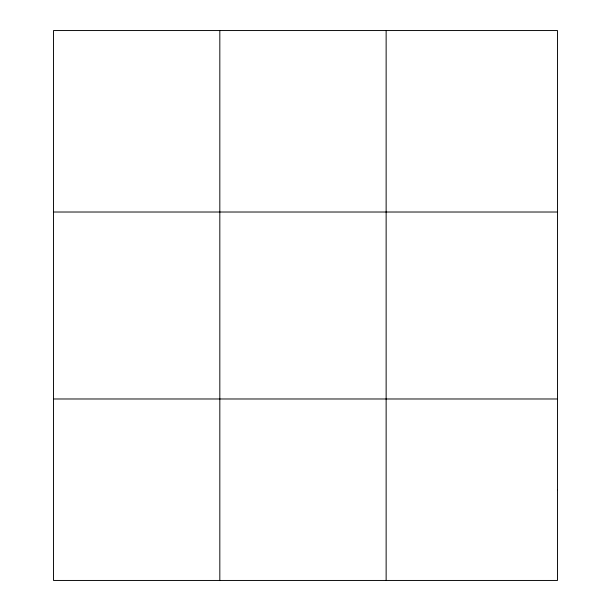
<?xml version="1.0" encoding="UTF-8"?>
<svg xmlns="http://www.w3.org/2000/svg" width="611" height="611" viewBox="0 0 611 611"><rect width="100%" height="100%" fill="white"/><g stroke="black" fill="none" stroke-linecap="round" stroke-linejoin="round"><path stroke-width="0.92" d="M219.823 30.55L219.823 580.45M386.137 30.55L386.137 580.45M53.508 212.017L557.492 212.017M53.508 398.983L557.492 398.983M557.492 489.717L557.492 580.45L53.508 580.45L53.508 30.55L557.492 30.55L557.492 489.717"/></g></svg>
